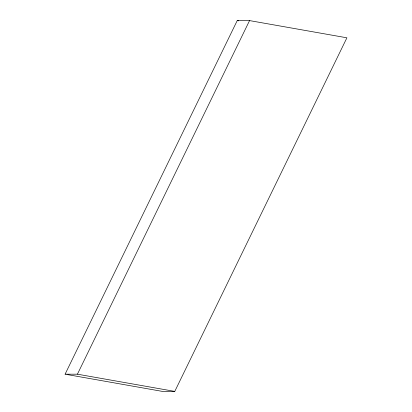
<?xml version="1.0" encoding="UTF-8"?>
<svg xmlns="http://www.w3.org/2000/svg" width="412" height="412" viewBox="0 0 412 412"><rect width="100%" height="100%" fill="white"/><g stroke="black" fill="none" stroke-linecap="round" stroke-linejoin="round"><path stroke-width="0.62" d="M65.096 374.189L237.23 20.6L249.554 20.6L346.904 37.806L174.77 391.4L162.441 391.4L65.096 374.189L77.42 374.189L174.77 391.4M77.42 374.189L249.554 20.6M237.23 20.6L238.491 20.821"/></g></svg>
